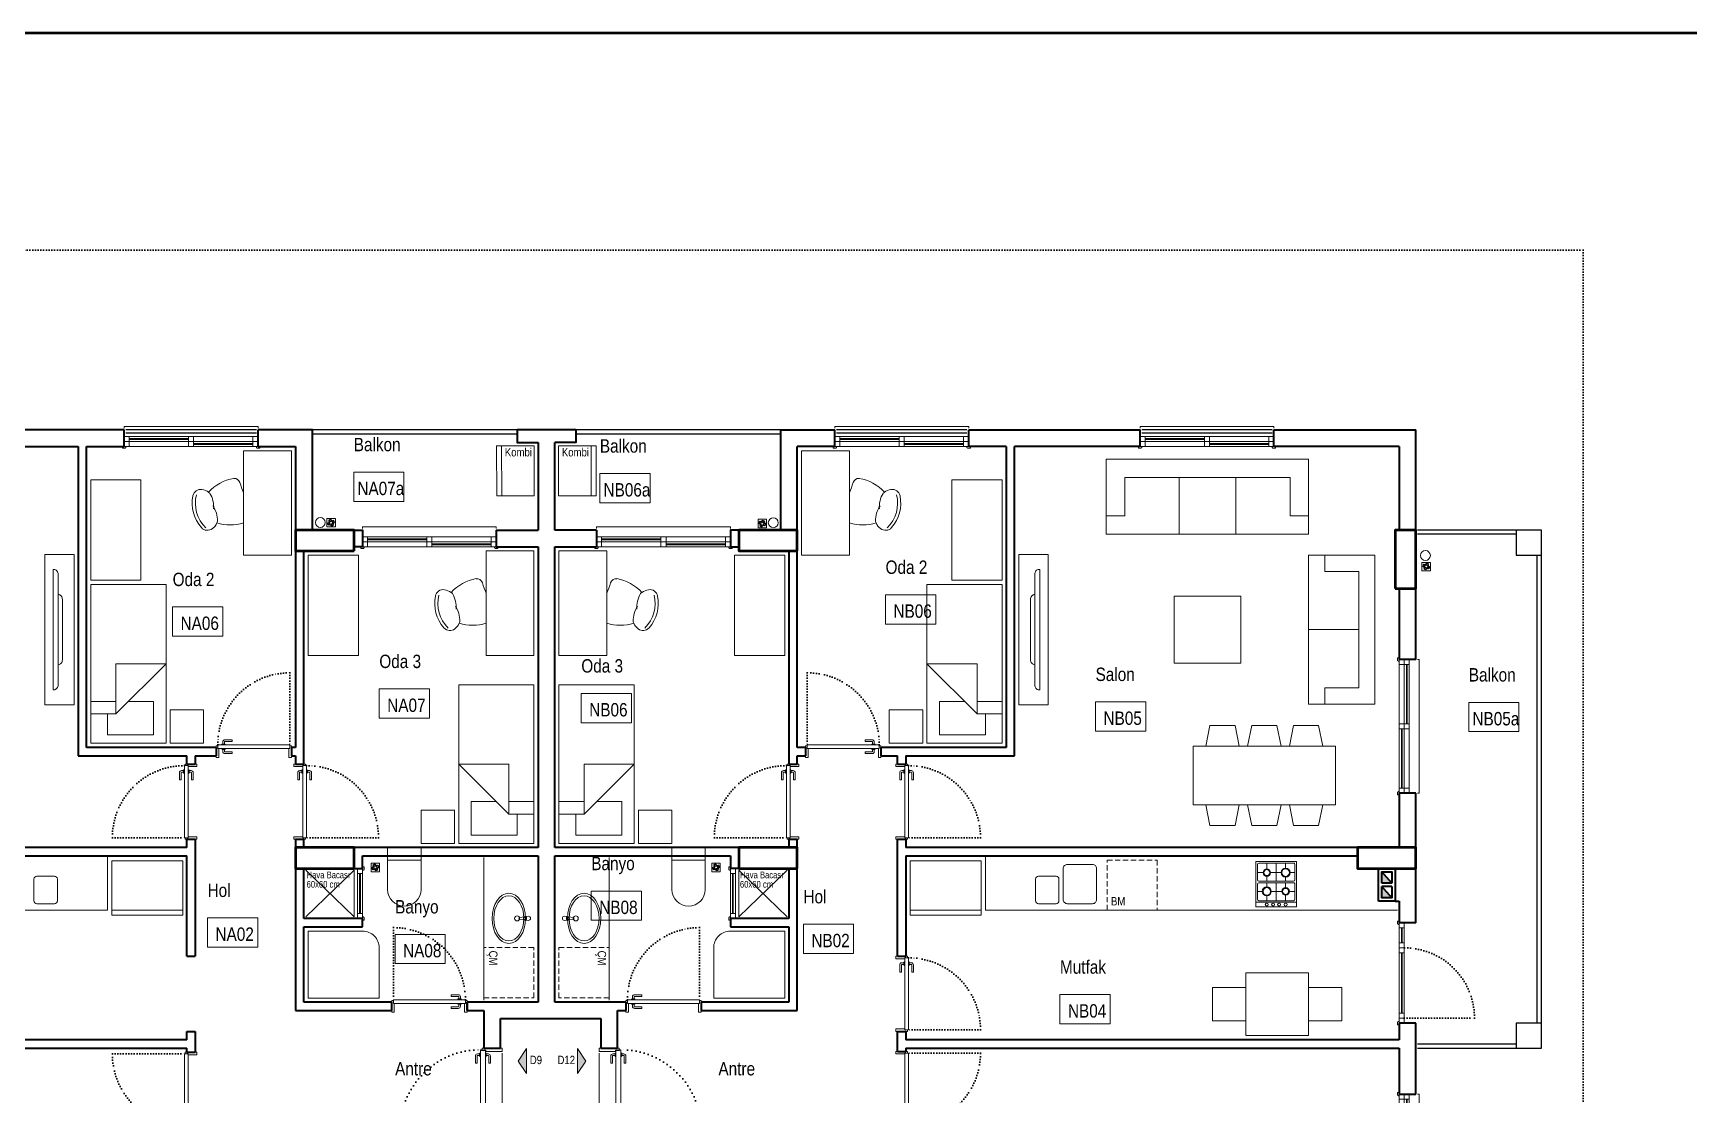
# Model space of a CAD drawing. Header units: millimetres. Extents: x 1811019 to 1873246, y -246515 to -243171.
# Drawn here: x 1865349 to 1867329, y -244777 to -243506 of the extents above; entities that cross this region are included whole.
import ezdxf
from ezdxf.enums import TextEntityAlignment as Align

# ---------------------------------------------------------------- set-up
doc = ezdxf.new("R2010")
doc.units = ezdxf.units.MM
for name, pattern in [('DOT', [0.25, 0, -0.25]), ('izdüşüm arka', [3.175, 0, -3.175]), ('izdüşüm ön', [9.525, 6.35, -3.175])]:
    doc.linetypes.add(name, pattern=pattern)
for name, color, linetype, lineweight in [('a_ba', 6, 'Continuous', 50), ('a_doğrama', 251, 'Continuous', 20), ('a_duvar', 251, 'Continuous', 35), ('a_görünüş', 32, 'Continuous', 25), ('a_görünüş_ince', 8, 'Continuous', 20), ('a_izdüşüm_arka', 251, 'izdüşüm arka', 30), ('a_izdüşüm_ön', 6, 'izdüşüm ön', 9), ('a_not_mahal', 253, 'Continuous', 5), ('a_not_misc', 144, 'Continuous', 5), ('a_not_text', 7, 'Continuous', 13), ('a_tefriş', 8, 'Continuous', 20), ('a_çerçeve_line', 7, 'Continuous', 50), ('m_yib', 65, 'Continuous', 20)]:
    doc.layers.add(name, color=color, linetype=linetype, lineweight=lineweight)
doc.styles.get("Standard").update_dxf_attribs({"font": 'ARIALN.TTF'})

# ---------------------------------------------------------------- blocks, each defined once
blk = doc.blocks.new('kombi')
at = {"layer": 'a_tefriş', "lineweight": 20}
for p, q in [((-4.8, 60), (40.2, 60)), ((-4.7, 0), (-4.8, 60)), ((1.3, 0), (1.2, 60)), ((40.2, 60), (40.3, 0)), ((69.2, 60), (69.2, 0)), ((114.2, 60), (69.2, 60)), ((108.2, 0), (108.2, 60)), ((114.2, 0), (114.2, 60)), ((40.3, 0), (-4.7, 0)), ((69.2, 0), (114.2, 0))]:
    blk.add_line(p, q, dxfattribs=at)
at = {"layer": 'a_not_mahal'}
for p in [(5, 47.3), (73.2, 47.3)]:
    blk.add_text('Kombi', height=10, dxfattribs=at).set_placement(p)
blk = doc.blocks.new('K2')
at = {"layer": 'a_doğrama', "color": 251, "linetype": 'Continuous'}
for p, q in [((-13, 88.1), (-13, 1.9)), ((-13, 88.1), (-8.5, 88.1)), ((-12, 90), (-12, 88.1)), ((-12, 90), (-10, 90)), ((-8.5, 88.1), (-8.5, 1.9)), ((-13, 1.9), (-8.5, 1.9)), ((-12, 0), (-12, 1.9)), ((-12, 0), (-10, 0))]:
    blk.add_line(p, q, dxfattribs=at)
at = {"layer": 'a_doğrama', "color": 251}
for points in [[(-14, 80.1), (-16.5, 80.1, 0.414214), (-17, 79.6), (-17, 71.1), (-19, 71.1), (-19, 79.6)], [(-13, 83.1), (-13.5, 83.1, 0.414214), (-14, 82.6), (-14, 79.6, 0.414214), (-13.5, 79.1), (-13, 79.1)], [(-8.5, 83.1), (-8, 83.1, -0.414214), (-7.5, 82.6), (-7.5, 79.6, -0.414214), (-8, 79.1), (-8.5, 79.1)], [(-7.5, 80.1), (-5, 80.1, -0.414214), (-4.5, 79.6), (-4.5, 71.1), (-2.5, 71.1), (-2.5, 79.6)]]:
    blk.add_lwpolyline(points, format="xyb", dxfattribs=at)
for points in [[(-16.5, 82.1), (-14, 82.1)], [(-5, 82.1), (-7.5, 82.1)]]:
    blk.add_lwpolyline(points, dxfattribs=at)
at = {"layer": 'a_doğrama', "color": 251, "linetype": 'Continuous'}
for points in [[(0, 90), (2, 90), (2, 87), (-8.5, 87)], [(0, 0), (2, 0), (2, 3), (-8.5, 3)]]:
    blk.add_lwpolyline(points, dxfattribs=at)
at = {"layer": 'a_doğrama', "color": 251}
for centre, start, end in [((-16.5, 79.6), 90, 180), ((-5, 79.6), 0, 90)]:
    blk.add_arc(centre, 2.5, start, end, dxfattribs=at)
at = {"layer": 'a_izdüşüm_arka', "color": 251}
blk.add_lwpolyline([(-99.2, 1.9), (-13, 1.9)], dxfattribs=at)
blk.add_arc((-13, 1.9), 86.2, 90, 180, dxfattribs=at)
blk = doc.blocks.new('klozet')
at = {"layer": 'a_tefriş'}
blk.add_line((20, 0), (-20, 0), dxfattribs=at)
for points in [[(-20, 0), (-20, -15), (20, -15), (20, 0)], [(-20, -50), (-20, -15)], [(20, -50), (20, -15)]]:
    blk.add_lwpolyline(points, dxfattribs=at)
blk.add_arc((0, -50), 20, 180, 360, dxfattribs=at)
blk = doc.blocks.new('K1')
at = {"layer": 'a_doğrama', "color": 251}
for points in [[(-17.5, -2.5), (-22, -2.5), (-22, 0), (2, 0), (2, -4), (-17.5, -4), (-17.5, -2.5)], [(-27.5, -93.1), (-25, -93.1)], [(-17.5, -97.5), (-22, -97.5), (-22, -100), (2, -100), (2, -96), (-17.5, -96), (-17.5, -97.5)], [(-14.5, -93.1), (-17, -93.1)]]:
    blk.add_lwpolyline(points, dxfattribs=at)
blk.add_lwpolyline([(-18, -14), (-18, -4), (-18, -3), (-22.5, -3), (-22.5, -2.5), (-22.5, -2), (-24, -2), (-24, -2.5), (-24, -12.5), (-24, -88), (-24, -97.5), (-24, -98), (-22.5, -98), (-22.5, -97.5), (-22.5, -97), (-18, -97), (-18, -96), (-18, -86.5)], close=True, dxfattribs=at)
for points in [[(-25, -91.1), (-27.5, -91.1, -0.414214), (-28, -90.6), (-28, -82.1), (-30, -82.1), (-30, -90.6)], [(-24, -94.1), (-24.5, -94.1, -0.414214), (-25, -93.6), (-25, -90.6, -0.414214), (-24.5, -90.1), (-24, -90.1)], [(-18, -94.1), (-17.5, -94.1, 0.414214), (-17, -93.6), (-17, -90.6, 0.414214), (-17.5, -90.1), (-18, -90.1)], [(-17, -91.1), (-14.5, -91.1, 0.414214), (-14, -90.6), (-14, -82.1), (-12, -82.1), (-12, -90.6)]]:
    blk.add_lwpolyline(points, format="xyb", dxfattribs=at)
for centre, start, end in [((-27.5, -90.6), 180, 270), ((-14.5, -90.6), 270, 0)]:
    blk.add_arc(centre, 2.5, start, end, dxfattribs=at)
at = {"layer": 'a_görünüş_ince', "color": 251}
blk.add_line((2, -6), (2, -94), dxfattribs=at)
at = {"layer": 'a_izdüşüm_arka', "color": 251, "linetype": 'DOT', "ltscale": 20}
blk.add_line((-24, -2), (-120, -2), dxfattribs=at)
blk.add_arc((-24, -2), 96, 180, 270, dxfattribs=at)
blk = doc.blocks.new('M1')
at = {"layer": 'a_doğrama', "linetype": 'Continuous'}
for p, q in [((-24, 6), (-30, 6)), ((-30, 0), (-30, 6)), ((-24, 0), (-30, 0)), ((-24, 0), (-24, 6)), ((30, 6), (24, 6)), ((24, 6), (24, 0)), ((30, 0), (30, 6)), ((30, 0), (24, 0))]:
    blk.add_line(p, q, dxfattribs=at)
at = {"layer": 'a_doğrama'}
for p, q in [((24, 3.5), (-24, 3.5)), ((24, 2.5), (-24, 2.5))]:
    blk.add_line(p, q, dxfattribs=at)
for points in [[(-28, -1), (-28, 0), (-32, 0), (-32, -2), (-29, -2)], [(28, -1), (28, 0), (32, 0), (32, -2), (29, -2)]]:
    blk.add_lwpolyline(points, close=True, dxfattribs=at)
at = {"layer": 'a_görünüş_ince'}
for p, q in [((24, 6), (-24, 6)), ((-24, 0), (24, 0))]:
    blk.add_line(p, q, dxfattribs=at)
blk = doc.blocks.new('160p')
at = {"layer": 'a_doğrama', "color": 251}
for points in [[(-6, -6), (-6, 0), (-12, 0), (-12, -6)], [(0, -6), (0, 0), (-6, 0), (-6, -6)], [(-6, -83), (-6, -77), (-12, -77), (-12, -83)], [(0, -83), (0, -77), (-6, -77), (-6, -83)], [(-6, -160), (-6, -154), (-12, -154), (-12, -160)], [(0, -160), (0, -154), (-6, -154), (-6, -160)]]:
    blk.add_lwpolyline(points, close=True, dxfattribs=at)
for points in [[(2, -1), (2, 2), (0, 2), (0, -2), (1, -2), (2, -1)], [(-9.5, -6), (-9.5, -77)], [(-8.5, -6), (-8.5, -77)], [(-3.5, -83), (-3.5, -154)], [(-2.5, -83), (-2.5, -154)], [(2, -159), (2, -162), (0, -162), (0, -158), (1, -158), (2, -159)]]:
    blk.add_lwpolyline(points, dxfattribs=at)
at = {"layer": 'a_görünüş_ince', "color": 251}
for points in [[(-22, -160), (-24, -160), (-24, 0), (-22, 0)], [(-12, -77), (-12, -6)], [(-6, -77), (-6, -6)], [(-6, -77), (-6, -6)], [(0, -77), (0, -6)], [(-12, -154), (-12, -83)], [(-6, -154), (-6, -83)], [(-6, -154), (-6, -83)], [(0, -154), (0, -83)]]:
    blk.add_lwpolyline(points, dxfattribs=at)
blk = doc.blocks.new('kapı_120_c_blok')
at = {"layer": 'a_doğrama', "color": 251}
for points in [[(-2, 119), (-2, 122), (0, 122), (0, 118), (-1, 118), (-2, 119)], [(2.5, 114), (2.5, 96)], [(3.5, 114), (3.5, 96)], [(2.5, 84), (2.5, 12)], [(3.5, 84), (3.5, 12)], [(-2, 1), (-2, -2), (0, -2), (0, 2), (-1, 2), (-2, 1)]]:
    blk.add_lwpolyline(points, dxfattribs=at)
for points in [[(0, 114), (6, 114), (6, 120), (0, 120)], [(0, 90), (6, 90), (6, 96), (0, 96)], [(0, 84), (6, 84), (6, 90), (0, 90)], [(0, 6), (6, 6), (6, 12), (0, 12)], [(0, 0), (6, 0), (6, 6), (0, 6)]]:
    blk.add_lwpolyline(points, close=True, dxfattribs=at)
at = {"layer": 'a_görünüş_ince', "color": 251}
for points in [[(0, 114), (0, 96)], [(6, 114), (6, 96)], [(0, 84), (0, 12)], [(6, 84), (6, 12)]]:
    blk.add_lwpolyline(points, dxfattribs=at)
at = {"layer": 'a_izdüşüm_arka', "color": 251}
blk.add_lwpolyline([(6, 6), (90, 6)], dxfattribs=at)
blk.add_arc((6, 6), 84, 0, 90, dxfattribs=at)
blk = doc.blocks.new('baca_şönt')
at = {"layer": 'a_duvar'}
h = blk.add_hatch(color=256, dxfattribs=at)
h.dxf.hatch_style = 1
h.paths.add_polyline_path([(21.5, -5), (21.5, -17), (35, -17)])
h.paths.add_polyline_path([(4, -5), (4, -17), (17.5, -17)])
for p, q in [((4, -5), (17.5, -17)), ((17.5, -5), (17.5, -17)), ((21.5, -5), (21.5, -17)), ((21.5, -5), (35, -17))]:
    blk.add_line(p, q, dxfattribs=at)
blk.add_lwpolyline([(0, -21), (39, -21), (39, -1), (0, -1)], close=True, dxfattribs=at)
for points in [[(17.5, -5), (4, -5), (4, -17), (17.5, -17)], [(21.5, -17), (35, -17), (35, -5), (21.5, -5)]]:
    blk.add_lwpolyline(points, dxfattribs=at)
blk = doc.blocks.new('A$C2A0A03CE')
at = {"layer": 'a_tefriş'}
for p, q in [((-54, -24.3), (-54, 24.3)), ((-54, 24.3), (0, 24.3)), ((-48.6, 24.3), (-48.6, -24.3)), ((-46.8, 20.7), (-46.8, -20.7)), ((-27, 22.5), (-45, 22.5)), ((-35.6, 22.5), (-35.6, 15.7)), ((-25.2, -20.7), (-25.2, 20.7)), ((-23.4, -20.7), (-23.4, 20.7)), ((-21.6, 22.5), (-3.6, 22.5)), ((-13.1, 22.5), (-13.1, 14.8)), ((-1.8, 20.7), (-1.8, -20.7)), ((0, -24.3), (0, 24.3)), ((-40, 11.2), (-46.8, 11.2)), ((-25.2, 0), (-46.8, 0)), ((-35.6, 6.8), (-35.6, -7.7)), ((-25.2, 11.2), (-31, 11.2)), ((-16.6, 11.2), (-23.4, 11.2)), ((-1.8, 0), (-23.4, 0)), ((-13.1, 7.7), (-13.1, -6.8)), ((-1.8, 11.2), (-9.4, 11.2)), ((-39.1, -11.3), (-46.8, -11.3)), ((-35.6, -14.9), (-35.6, -22.5)), ((-25.2, -11.3), (-31.9, -11.3)), ((-17.5, -11.3), (-23.4, -11.3)), ((-13.1, -15.7), (-13.1, -22.5)), ((-1.8, -11.3), (-8.5, -11.3)), ((-54, -24.3), (0, -24.3)), ((-45, -22.5), (-27, -22.5)), ((-3.6, -22.5), (-21.6, -22.5))]:
    blk.add_line(p, q, dxfattribs=at)
for centre, radius in [((-51.4, 11.2), 1.8), ((-51.4, 3.7), 1.8), ((-35.6, 11.2), 5.4), ((-35.6, 11.2), 4.5), ((-13.1, 11.2), 4.5), ((-13.1, 11.2), 3.6), ((-51.4, -3.5), 1.8), ((-51.4, -11.3), 1.8), ((-35.6, -11.3), 4.5), ((-35.6, -11.3), 3.6), ((-13.1, -11.3), 5.4), ((-13.1, -11.3), 4.5)]:
    blk.add_circle(centre, radius, dxfattribs=at)
for centre, start, end in [((-45, 20.7), 90, 180), ((-27, 20.7), 0, 90), ((-21.6, 20.7), 90, 180), ((-3.6, 20.7), 0, 90), ((-45, -20.7), 180, 270), ((-27, -20.7), 270, 0), ((-21.6, -20.7), 180, 270), ((-3.6, -20.7), 270, 0)]:
    blk.add_arc(centre, 1.8, start, end, dxfattribs=at)
blk = doc.blocks.new('tefirş_tv')
at = {"layer": 'a_tefriş'}
for points in [[(60, 4), (60, 5, 0.414214), (55, 10), (-55, 10, 0.414214), (-60, 5), (-60, 4)], [(35, 10), (35, 10, 0.414214), (30, 15), (-30, 15, 0.414214), (-35, 10), (-35, 10)]]:
    blk.add_lwpolyline(points, format="xyb", close=True, dxfattribs=at)
blk = doc.blocks.new('tefriş_koltuk_242x90')
at = {"layer": 'a_tefriş'}
for p, q in [((-34, -22), (-34, -90)), ((34, -22), (34, -90)), ((-99, -68), (-121, -68)), ((99, -68), (121, -68))]:
    blk.add_line(p, q, dxfattribs=at)
for points in [[(-121, -90), (-121, 0), (121, 0), (121, -90), (-121, -90)], [(-99, -68), (-99, -22), (99, -22), (99, -68)]]:
    blk.add_lwpolyline(points, dxfattribs=at)
blk = doc.blocks.new('tefriş_koltuk_202x90')
at = {"layer": 'a_tefriş'}
for p, q in [((0, -90), (0, -22)), ((-79, -68), (-101, -68)), ((79, -68), (101, -68))]:
    blk.add_line(p, q, dxfattribs=at)
for points in [[(101, -90), (101, 0), (-101, 0), (-101, -90), (101, -90)], [(79, -68), (79, -22), (-79, -22), (-79, -68)]]:
    blk.add_lwpolyline(points, dxfattribs=at)
blk = doc.blocks.new('tefriş_yatak tek')
at = {"layer": 'a_tefriş'}
for points in [[(0, -0.45), (-1.9, -0.45), (-1.9, 0.45), (0, 0.45)], [(-1.9, -0.5), (-1.5, -0.5), (-1.5, -0.9), (-1.9, -0.9)]]:
    blk.add_lwpolyline(points, close=True, dxfattribs=at)
for points in [[(-1.55, 0.45), (-1.55, 0.15), (-0.95, -0.45), (-0.95, 0.15), (-1.55, 0.15)], [(-1.4, 0.45), (-1.4, 0.15)], [(-1.4, 0), (-1.4, -0.3), (-1.8, -0.3), (-1.8, 0.25), (-1.55, 0.25)]]:
    blk.add_lwpolyline(points, dxfattribs=at)
blk = doc.blocks.new('tefriş_sandalye')
at = {"layer": 'a_tefriş'}
blk.add_line((0, -18), (0, 18), dxfattribs=at)
at = {"layer": 'a_tefriş', "extrusion": (0, 0, -1)}
for centre, major_axis, start_param, end_param in [((16, -34.3), (38.7, 38.7), 5.200723, 5.79406), ((48.7, 10.5), (13, -13), 2.7784, 3.245118), ((43.2, 17.3), (6.76, 6.76), 4.815914, 6.34704), ((16.9, -5.5), (28.8, 28.8), 6.26556, 7.321949), ((16.9, -5.5), (28.8, 28.8), 6.26556, 7.321949), ((17, -5.7), (31.4, -31.4), -1.506941, -0.587454), ((62.1, 15.1), (21.8, -21.8), 1.757107, 2.385975), ((62.1, 15.1), (21.8, -21.8), 1.757107, 2.385975), ((48.7, 10.5), (13, -13), 2.664537, 2.7784), ((48.7, 10.5), (13, -13), 2.664537, 2.7784), ((66.5, -1.2), (21.8, -21.8), 1.802816, 2.431683), ((66.5, -1.2), (21.8, -21.8), 1.802816, 2.431683), ((-154, -79.7), (117.3, -117.3), -1.166716, -1.087708), ((1.8, 18.5), (38.7, -38.7), -0.034473, 0.601946), ((52.6, -3.9), (13, -13), 1.410391, 1.524253), ((52.6, -3.9), (13, -13), 1.410391, 1.524253), ((52.6, -3.9), (13, 13), 2.514469, 2.981187), ((51.2, -12.6), (6.76, -6.76), -0.587454, 0.943672), ((11.1, -28.2), (4.99, -4.99), 0.687369, 2.053884)]:
    blk.add_ellipse(centre, major_axis=major_axis, ratio=1, start_param=start_param, end_param=end_param, dxfattribs=at)
blk = doc.blocks.new('tefriş_süzgeç')
at = {"layer": 'a_tefriş'}
for p, q in [((5, 0), (-5, 0)), ((-5, 0), (-5, -10)), ((5, -10), (5, 0)), ((-5, -10), (5, -10)), ((-3.6, -5.1), (-4.1, -5.1)), ((-2.6, -5.1), (-3.1, -5.1)), ((-2.5, -2.5), (-2.9, -2.2)), ((-2.6, -7.6), (-2.9, -7.9)), ((-2, -3.3), (-2.3, -3)), ((-1.9, -6.9), (-2.2, -7.2)), ((-1.6, -5.1), (-2.1, -5.1)), ((-1.2, -3.9), (-1.5, -3.6)), ((-1.2, -6.2), (-1.5, -6.5)), ((-0.2, -2.5), (-0.2, -2)), ((-0.1, -1.5), (-0.1, -1)), ((-0.1, -3), (-0.1, -3.5)), ((-0.1, -6.6), (-0.1, -7.1)), ((-0.1, -7.6), (-0.1, -8.1)), ((-0.1, -8.6), (-0.1, -9.1)), ((1, -4), (1.4, -3.6)), ((1.1, -6.2), (1.4, -6.5)), ((1.5, -5.1), (2, -5.1)), ((1.7, -3.3), (2.1, -2.9)), ((1.8, -6.9), (2.1, -7.2)), ((2.5, -2.5), (2.8, -2.2)), ((2.5, -5.1), (3, -5.1)), ((2.5, -7.5), (2.8, -7.9)), ((3.5, -5.1), (4, -5.1))]:
    blk.add_line(p, q, dxfattribs=at)
for centre, radius, start, end in [((-0.1, -5.1), 4.06, 134.2896, 180), ((-0.1, -5.1), 3.56, 134.2896, 180), ((-0.1, -5.1), 3.06, 180, 225), ((-0.1, -5.1), 4.06, 225, 270), ((-0.1, -5.1), 2.56, 180, 225), ((-0.1, -5.1), 3.56, 225, 270), ((-0.4, -4.4), 2.4, 84.5943, 143.2016), ((-0.1, -5.1), 2.06, 134.2896, 180), ((-0.1, -5), 2.44, 90.343, 138.1212), ((-0.1, -5.1), 1.56, 134.2896, 180), ((-0.1, -5.1), 2.06, 225, 270), ((-0.1, -5.1), 1.56, 225, 270), ((-0.1, -5.1), 4.06, 45, 90), ((-0.1, -5.1), 3.56, 45, 90), ((-0.1, -5.1), 2.06, 45, 90), ((-0.1, -5.1), 1.56, 45, 90), ((-0.1, -5.1), 2.56, 270, 315.7104), ((-0.1, -5.1), 3.06, 270, 315.7104), ((-0.1, -5.1), 1.56, 314.2896, 360), ((-0.1, -5.1), 2.06, 314.2896, 360), ((-0.1, -5.1), 2.56, 360, 45), ((-0.1, -5.1), 3.06, 360, 45), ((-0.1, -5.1), 3.56, 314.2896, 360), ((-0.1, -5.1), 4.06, 314.2896, 360)]:
    blk.add_arc(centre, radius, start, end, dxfattribs=at)

msp = doc.modelspace()

# ---------------------------------------------------------------- hatches: boundary and pattern name
at = {"layer": 'a_not_misc'}
h = msp.add_hatch(color=256, dxfattribs=at)
h.dxf.hatch_style = 1
h.paths.add_polyline_path([(1865938.7, -244721.7), (1865928.7, -244736.7), (1865938.7, -244751.7)])
h = msp.add_hatch(color=256, dxfattribs=at)
h.dxf.hatch_style = 1
h.paths.add_polyline_path([(1865999.7, -244721.7), (1866009.7, -244736.7), (1865999.7, -244751.7)])

# ---------------------------------------------------------------- linework, layer by layer
at = {"layer": 'a_ba', "color": 253}
for points in [[(1865732.7, -244126.3), (1865732.7, -244101.3), (1865662.7, -244101.3), (1865662.7, -244126.3)], [(1866262.7, -244126.3), (1866262.7, -244101.3), (1866192.7, -244101.3), (1866192.7, -244126.3)], [(1866977.7, -244171.3), (1867002.7, -244171.3), (1867002.7, -244101.3), (1866977.7, -244101.3)], [(1865732.7, -244506.3), (1865732.7, -244481.3), (1865662.7, -244481.3), (1865662.7, -244506.3)], [(1866262.7, -244506.3), (1866262.7, -244481.3), (1866192.7, -244481.3), (1866192.7, -244506.3)], [(1866932.7, -244481.3), (1866932.7, -244506.3), (1867002.7, -244506.3), (1867002.7, -244481.3)]]:
    msp.add_lwpolyline(points, close=True, dxfattribs=at)
at = {"layer": 'a_duvar'}
for p, q in [((1865457.7, -243981.3), (1865252.7, -243981.3)), ((1865682.7, -243981.3), (1865617.7, -243981.3)), ((1865682.7, -244101.3), (1865682.7, -243981.3)), ((1865997.7, -243981.3), (1865927.7, -243981.3)), ((1866242.7, -243981.3), (1866242.7, -244101.3)), ((1866242.7, -243981.3), (1866307.7, -243981.3)), ((1866467.7, -243981.3), (1866672.7, -243981.3)), ((1866832.7, -243981.3), (1867002.7, -243981.3)), ((1867002.7, -244101.3), (1867002.7, -243981.3)), ((1865252.7, -244001.3), (1865402.7, -244001.3)), ((1865402.7, -244001.3), (1865402.7, -244371.3)), ((1865412.7, -244361.3), (1865412.7, -244001.3)), ((1865412.7, -244001.3), (1865457.7, -244001.3)), ((1865617.7, -244001.3), (1865662.7, -244001.3)), ((1865662.7, -244001.3), (1865662.7, -244361.3)), ((1865952.7, -243996.3), (1865952.7, -244101.3)), ((1865972.7, -244101.3), (1865972.7, -243996.3)), ((1866262.7, -244361.3), (1866262.7, -244001.3)), ((1866307.7, -244001.3), (1866262.7, -244001.3)), ((1866512.7, -244001.3), (1866467.7, -244001.3)), ((1866512.7, -244001.3), (1866512.7, -244361.3)), ((1866672.7, -244001.3), (1866522.7, -244001.3)), ((1866522.7, -244371.3), (1866522.7, -244001.3)), ((1866982.7, -244001.3), (1866832.7, -244001.3)), ((1866982.7, -244001.3), (1866982.7, -244101.3)), ((1865682.7, -244101.3), (1865732.7, -244101.3)), ((1865902.7, -244101.3), (1865952.7, -244101.3)), ((1866022.7, -244101.3), (1865972.7, -244101.3)), ((1866242.7, -244101.3), (1866192.7, -244101.3)), ((1865902.7, -244121.3), (1865952.7, -244121.3)), ((1865952.7, -244121.3), (1865952.7, -244481.3)), ((1865972.7, -244121.3), (1866022.7, -244121.3)), ((1865972.7, -244481.3), (1865972.7, -244121.3)), ((1867002.7, -244256.3), (1867002.7, -244121.3)), ((1865672.7, -244381.3), (1865672.7, -244126.3)), ((1866252.7, -244126.3), (1866252.7, -244381.3)), ((1866982.7, -244171.3), (1866982.7, -244256.3)), ((1865567.7, -244361.3), (1865412.7, -244361.3)), ((1865662.7, -244361.3), (1865657.7, -244361.3)), ((1866272.7, -244361.3), (1866262.7, -244361.3)), ((1866512.7, -244361.3), (1866362.7, -244361.3)), ((1865402.7, -244371.3), (1865532.7, -244371.3)), ((1865532.7, -244381.3), (1865532.7, -244371.3)), ((1865542.7, -244371.3), (1865542.7, -244381.3)), ((1865542.7, -244371.3), (1865567.7, -244371.3)), ((1865657.7, -244371.3), (1865662.7, -244371.3)), ((1865662.7, -244371.3), (1865662.7, -244381.3)), ((1866262.7, -244381.3), (1866262.7, -244371.3)), ((1866262.7, -244371.3), (1866272.7, -244371.3)), ((1866362.7, -244371.3), (1866382.7, -244371.3)), ((1866382.7, -244381.3), (1866382.7, -244371.3)), ((1866392.7, -244371.3), (1866392.7, -244381.3)), ((1866392.7, -244371.3), (1866522.7, -244371.3)), ((1866982.7, -244416.3), (1866982.7, -244481.3)), ((1867002.7, -244571.3), (1867002.7, -244416.3)), ((1865532.7, -244481.3), (1864942.7, -244481.3)), ((1865532.7, -244481.3), (1865532.7, -244471.3)), ((1865542.7, -244471.3), (1865542.7, -244611.3)), ((1865662.7, -244471.3), (1865662.7, -244676.3)), ((1865672.7, -244481.3), (1865672.7, -244471.3)), ((1865952.7, -244481.3), (1865672.7, -244481.3)), ((1866252.7, -244481.3), (1865972.7, -244481.3)), ((1866252.7, -244471.3), (1866252.7, -244481.3)), ((1866262.7, -244676.3), (1866262.7, -244471.3)), ((1866382.7, -244611.3), (1866382.7, -244471.3)), ((1866392.7, -244471.3), (1866392.7, -244481.3)), ((1866982.7, -244481.3), (1866392.7, -244481.3)), ((1864992.7, -244491.3), (1865532.7, -244491.3)), ((1865532.7, -244611.3), (1865532.7, -244491.3)), ((1865732.7, -244491.3), (1865732.7, -244506.3)), ((1865742.7, -244506.3), (1865742.7, -244491.3)), ((1865742.7, -244491.3), (1865952.7, -244491.3)), ((1865952.7, -244491.3), (1865952.7, -244666.3)), ((1865972.7, -244491.3), (1866182.7, -244491.3)), ((1865972.7, -244666.3), (1865972.7, -244491.3)), ((1866182.7, -244491.3), (1866182.7, -244506.3)), ((1866192.7, -244506.3), (1866192.7, -244491.3)), ((1866392.7, -244491.3), (1866392.7, -244611.3)), ((1866392.7, -244491.3), (1866932.7, -244491.3)), ((1865672.7, -244566.3), (1865672.7, -244506.3)), ((1866252.7, -244506.3), (1866252.7, -244566.3)), ((1866982.7, -244545.3), (1866982.7, -244571.3)), ((1865742.7, -244566.3), (1865672.7, -244566.3)), ((1865672.7, -244666.3), (1865672.7, -244576.3)), ((1865672.7, -244576.3), (1865742.7, -244576.3)), ((1865742.7, -244576.3), (1865742.7, -244566.3)), ((1866252.7, -244566.3), (1866182.7, -244566.3)), ((1866182.7, -244566.3), (1866182.7, -244576.3)), ((1866182.7, -244576.3), (1866252.7, -244576.3)), ((1866252.7, -244576.3), (1866252.7, -244666.3)), ((1865662.7, -244676.3), (1865777.7, -244676.3)), ((1865777.7, -244666.3), (1865672.7, -244666.3)), ((1865777.7, -244666.3), (1865672.7, -244666.3)), ((1865777.7, -244676.3), (1865777.7, -244666.3)), ((1865867.7, -244666.3), (1865867.7, -244676.3)), ((1865867.7, -244676.3), (1865867.7, -244666.3)), ((1865952.7, -244666.3), (1865867.7, -244666.3)), ((1865867.7, -244676.3), (1865887.7, -244676.3)), ((1865887.7, -244676.3), (1865887.7, -244721.3)), ((1866057.7, -244666.3), (1865972.7, -244666.3)), ((1866047.7, -244676.3), (1866057.7, -244676.3)), ((1866047.7, -244721.3), (1866047.7, -244676.3)), ((1866057.7, -244666.3), (1866057.7, -244676.3)), ((1866252.7, -244666.3), (1866147.7, -244666.3)), ((1866147.7, -244666.3), (1866147.7, -244676.3)), ((1866252.7, -244666.3), (1866147.7, -244666.3)), ((1866147.7, -244676.3), (1866262.7, -244676.3)), ((1865907.7, -244686), (1866027.7, -244686)), ((1865907.7, -244721.3), (1865907.7, -244686)), ((1866027.7, -244686), (1866027.7, -244721.3)), ((1866982.7, -244691.3), (1866982.7, -244711.3)), ((1867002.7, -244776.3), (1867002.7, -244691.3)), ((1865532.7, -244711.3), (1864942.7, -244711.3)), ((1865532.7, -244711.3), (1865532.7, -244701.3)), ((1865542.7, -244701.3), (1865542.7, -244726.3)), ((1866382.7, -244725.3), (1866382.7, -244701.3)), ((1866392.7, -244701.3), (1866392.7, -244711.3)), ((1866982.7, -244711.3), (1866392.7, -244711.3)), ((1864942.7, -244721.3), (1865532.7, -244721.3)), ((1865532.7, -244726.3), (1865532.7, -244721.3)), ((1865887.7, -244721.3), (1865907.7, -244721.3)), ((1866027.7, -244721.3), (1866047.7, -244721.3)), ((1866392.7, -244721.3), (1866982.7, -244721.3)), ((1866392.7, -244721.3), (1866392.7, -244725.3)), ((1866982.7, -244721.3), (1866982.7, -244776.3))]:
    msp.add_line(p, q, dxfattribs=at)
for points in [[(1865457.7, -244001.3), (1865457.7, -243981.3)], [(1865617.7, -244001.3), (1865617.7, -243981.3)], [(1865927.7, -243981.3), (1865927.7, -243996.3), (1865952.7, -243996.3)], [(1865997.7, -243981.3), (1865997.7, -243996.3), (1865972.7, -243996.3)], [(1866307.7, -244001.3), (1866307.7, -243981.3)], [(1866467.7, -244001.3), (1866467.7, -243981.3)], [(1866672.7, -244001.3), (1866672.7, -243981.3)], [(1866832.7, -244001.3), (1866832.7, -243981.3)], [(1865732.7, -244101.3), (1865742.7, -244101.3), (1865742.7, -244121.3), (1865732.7, -244121.3)], [(1865902.7, -244101.3), (1865902.7, -244121.3)], [(1866022.7, -244101.3), (1866022.7, -244121.3)], [(1866192.7, -244101.3), (1866182.7, -244101.3), (1866182.7, -244121.3), (1866192.7, -244121.3)], [(1867002.7, -244256.3), (1866982.7, -244256.3)], [(1865567.7, -244361.3), (1865567.7, -244371.3)], [(1865657.7, -244361.3), (1865657.7, -244371.3)], [(1866272.7, -244361.3), (1866272.7, -244371.3)], [(1866362.7, -244361.3), (1866362.7, -244371.3)], [(1865532.7, -244381.3), (1865542.7, -244381.3)], [(1865662.7, -244381.3), (1865672.7, -244381.3)], [(1866252.7, -244381.3), (1866262.7, -244381.3)], [(1866382.7, -244381.3), (1866392.7, -244381.3)], [(1867002.7, -244416.3), (1866982.7, -244416.3)], [(1865532.7, -244471.3), (1865542.7, -244471.3)], [(1865662.7, -244471.3), (1865672.7, -244471.3)], [(1866252.7, -244471.3), (1866262.7, -244471.3)], [(1866382.7, -244471.3), (1866392.7, -244471.3)], [(1865732.7, -244506.3), (1865742.7, -244506.3)], [(1866192.7, -244506.3), (1866182.7, -244506.3)], [(1866977.7, -244545.3), (1866982.7, -244545.3)], [(1867002.7, -244571.3), (1866982.7, -244571.3)], [(1865532.7, -244611.3), (1865542.7, -244611.3)], [(1866382.7, -244611.3), (1866392.7, -244611.3)], [(1867002.7, -244691.3), (1866982.7, -244691.3)], [(1865532.7, -244701.3), (1865542.7, -244701.3)], [(1866382.7, -244701.3), (1866392.7, -244701.3)], [(1865532.7, -244726.3), (1865542.7, -244726.3)], [(1866382.7, -244725.3), (1866392.7, -244725.3)], [(1866982.7, -244776.3), (1867002.7, -244776.3)]]:
    msp.add_lwpolyline(points, dxfattribs=at)
at = {"layer": 'a_görünüş', "color": 251}
for points in [[(1865615.7, -243981.3), (1865459.7, -243981.3)], [(1865615.7, -243985.3), (1865459.7, -243985.3)], [(1865927.7, -243981.3), (1865682.7, -243981.3)], [(1865927.7, -243986.3), (1865682.7, -243986.3)], [(1866242.7, -243981.3), (1865997.7, -243981.3)], [(1866242.7, -243986.3), (1865997.7, -243986.3)], [(1866465.7, -243981.3), (1866309.7, -243981.3)], [(1866465.7, -243985.3), (1866309.7, -243985.3)], [(1866830.7, -243981.3), (1866674.7, -243981.3)], [(1866830.7, -243985.3), (1866674.7, -243985.3)], [(1867122.7, -244101.3), (1867004.7, -244101.3)], [(1867122.7, -244106.3), (1867004.7, -244106.3)], [(1867147.7, -244691.3), (1867147.7, -244131.3)], [(1867152.7, -244691.3), (1867152.7, -244131.3)], [(1867004.7, -244716.3), (1867122.7, -244716.3)], [(1867004.7, -244721.3), (1867122.7, -244721.3)]]:
    msp.add_lwpolyline(points, dxfattribs=at)
for points in [[(1867122.7, -244131.3), (1867152.7, -244131.3), (1867152.7, -244101.3), (1867122.7, -244101.3)], [(1867122.7, -244721.3), (1867152.7, -244721.3), (1867152.7, -244691.3), (1867122.7, -244691.3)]]:
    msp.add_lwpolyline(points, close=True, dxfattribs=at)
at = {"layer": 'a_görünüş_ince'}
for points in [[(1865732.7, -244508.3), (1865732.7, -244564.3)], [(1866192.7, -244508.3), (1866192.7, -244564.3)]]:
    msp.add_lwpolyline(points, dxfattribs=at)
at = {"layer": 'a_izdüşüm_arka'}
msp.add_lwpolyline([(1864722.7, -243766.3), (1867202.7, -243766.3), (1867202.7, -246216.3), (1864722.7, -246216.3)], close=True, dxfattribs=at)
at = {"layer": 'a_izdüşüm_ön', "color": 251}
for points in [[(1866633.2, -244556.3), (1866633.2, -244496.3), (1866693.2, -244496.3), (1866693.2, -244556.3)], [(1865947.7, -244661), (1865947.7, -244601), (1865887.7, -244601), (1865887.7, -244661)], [(1865977.7, -244661), (1865977.7, -244601), (1866037.7, -244601), (1866037.7, -244661)]]:
    msp.add_lwpolyline(points, close=True, dxfattribs=at)
at = {"layer": 'a_not_mahal'}
for points in [[(1865792.2, -244031.9), (1865732.2, -244031.9), (1865732.2, -244066.9), (1865792.2, -244066.9)], [(1866086.6, -244033.6), (1866026.6, -244033.6), (1866026.6, -244068.6), (1866086.6, -244068.6)], [(1866428.3, -244178.7), (1866368.3, -244178.7), (1866368.3, -244213.7), (1866428.3, -244213.7)], [(1865575.6, -244193.3), (1865515.6, -244193.3), (1865515.6, -244228.3), (1865575.6, -244228.3)], [(1865822.8, -244291.4), (1865762.8, -244291.4), (1865762.8, -244326.4), (1865822.8, -244326.4)], [(1866064.4, -244296.8), (1866004.4, -244296.8), (1866004.4, -244331.8), (1866064.4, -244331.8)], [(1866679.5, -244306.9), (1866619.5, -244306.9), (1866619.5, -244341.9), (1866679.5, -244341.9)], [(1867125.9, -244307.5), (1867065.9, -244307.5), (1867065.9, -244342.5), (1867125.9, -244342.5)], [(1866076.3, -244533.3), (1866016.3, -244533.3), (1866016.3, -244568.3), (1866076.3, -244568.3)], [(1865617.4, -244565.4), (1865557.4, -244565.4), (1865557.4, -244600.4), (1865617.4, -244600.4)], [(1866330.1, -244573), (1866270.1, -244573), (1866270.1, -244608), (1866330.1, -244608)], [(1865841.7, -244585.1), (1865781.7, -244585.1), (1865781.7, -244620.1), (1865841.7, -244620.1)], [(1866636.9, -244657.2), (1866576.9, -244657.2), (1866576.9, -244692.2), (1866636.9, -244692.2)]]:
    msp.add_lwpolyline(points, close=True, dxfattribs=at)
at = {"layer": 'a_not_misc'}
for points in [[(1865732.7, -244508.3), (1865674.8, -244564.3)], [(1865732.7, -244564.3), (1865674.8, -244508.3)], [(1866250.6, -244508.3), (1866192.7, -244564.3)], [(1866192.7, -244508.3), (1866250.6, -244564.3)]]:
    msp.add_lwpolyline(points, dxfattribs=at)
for points in [[(1865938.7, -244721.7), (1865928.7, -244736.7), (1865938.7, -244751.7), (1865938.7, -244721.7)], [(1865999.7, -244721.7), (1866009.7, -244736.7), (1865999.7, -244751.7), (1865999.7, -244721.7)]]:
    msp.add_lwpolyline(points, close=True, dxfattribs=at)
at = {"layer": 'a_tefriş'}
for p, q in [((1865887.7, -244664), (1865887.7, -244493.3)), ((1866037.7, -244664), (1866037.7, -244493.3)), ((1864944.7, -244556.3), (1865437.7, -244556.3)), ((1866487.7, -244556.3), (1866980.7, -244556.3)), ((1865930.8, -244564.9), (1865936.1, -244564.3)), ((1865936.1, -244567.8), (1865930.8, -244567.1)), ((1865937, -244563.9), (1865941.2, -244563.5)), ((1865941.2, -244568.5), (1865937, -244568.1)), ((1865938.7, -244564.7), (1865937.2, -244564.7)), ((1865937.2, -244567.4), (1865938.7, -244567.4)), ((1865938.7, -244567.4), (1865938.7, -244564.7)), ((1865988.4, -244563.9), (1865984.2, -244563.5)), ((1865984.2, -244568.5), (1865988.4, -244568.1)), ((1865986.7, -244564.7), (1865988.2, -244564.7)), ((1865986.7, -244567.4), (1865986.7, -244564.7)), ((1865988.2, -244567.4), (1865986.7, -244567.4)), ((1865994.7, -244564.9), (1865989.4, -244564.3)), ((1865989.4, -244567.8), (1865994.7, -244567.1))]:
    msp.add_line(p, q, dxfattribs=at)
for points in [[(1865600.4, -244006.3), (1865657.7, -244006.3), (1865657.7, -244131.3), (1865600.4, -244131.3)], [(1866325.1, -244006.3), (1866267.7, -244006.3), (1866267.7, -244131.3), (1866325.1, -244131.3)], [(1865417.7, -244161.3), (1865477.7, -244161.3), (1865477.7, -244041.3), (1865417.7, -244041.3)], [(1866507.7, -244161.3), (1866447.7, -244161.3), (1866447.7, -244041.3), (1866507.7, -244041.3)], [(1865362.7, -244130.4), (1865397.7, -244130.4), (1865397.7, -244310.4), (1865362.7, -244310.4)], [(1865737.7, -244251.3), (1865677.7, -244251.3), (1865677.7, -244131.3), (1865737.7, -244131.3)], [(1865890.4, -244126.3), (1865947.7, -244126.3), (1865947.7, -244251.3), (1865890.4, -244251.3)], [(1866035.1, -244126.3), (1865977.7, -244126.3), (1865977.7, -244251.3), (1866035.1, -244251.3)], [(1866187.7, -244251.3), (1866247.7, -244251.3), (1866247.7, -244131.3), (1866187.7, -244131.3)], [(1866562.7, -244130.4), (1866527.7, -244130.4), (1866527.7, -244310.4), (1866562.7, -244310.4)], [(1866793.3, -244180.4), (1866713.3, -244180.4), (1866713.3, -244260.4), (1866793.3, -244260.4)], [(1866906.3, -244360), (1866736.3, -244360), (1866736.3, -244430), (1866906.3, -244430)], [(1866874.2, -244706.3), (1866874.2, -244631.3), (1866799.2, -244631.3), (1866799.2, -244706.3)], [(1866799.2, -244688.8), (1866799.2, -244648.8), (1866759.2, -244648.8), (1866759.2, -244688.8)], [(1866914.2, -244688.8), (1866874.2, -244688.8), (1866874.2, -244648.8), (1866914.2, -244648.8)]]:
    msp.add_lwpolyline(points, close=True, dxfattribs=at)
for points in [[(1866751.3, -244360), (1866756.3, -244335), (1866786.3, -244335), (1866791.3, -244360)], [(1866801.3, -244360), (1866806.3, -244335), (1866836.3, -244335), (1866841.3, -244360)], [(1866851.3, -244360), (1866856.3, -244335), (1866886.3, -244335), (1866891.3, -244360)], [(1866751.3, -244430), (1866756.3, -244455), (1866786.3, -244455), (1866791.3, -244430)], [(1866801.3, -244430), (1866806.3, -244455), (1866836.3, -244455), (1866841.3, -244430)], [(1866851.3, -244430), (1866856.3, -244455), (1866886.3, -244455), (1866891.3, -244430)], [(1865437.7, -244556.3), (1865437.7, -244491.3)], [(1865527.7, -244497.3), (1865527.7, -244562.3), (1865442.7, -244562.3), (1865442.7, -244497.3), (1865527.7, -244497.3), (1865527.7, -244556.3), (1865442.7, -244556.3)], [(1866397.7, -244497.3), (1866397.7, -244562.3), (1866482.7, -244562.3), (1866482.7, -244497.3), (1866397.7, -244497.3), (1866397.7, -244556.3), (1866482.7, -244556.3)], [(1866487.7, -244556.3), (1866487.7, -244491.3)]]:
    msp.add_lwpolyline(points, dxfattribs=at)
for points in [[(1866580.7, -244506.4, -0.414214), (1866585.7, -244501.4), (1866615.7, -244501.4, -0.414214), (1866620.7, -244506.4), (1866620.7, -244543.4, -0.414214), (1866615.7, -244548.4), (1866585.7, -244548.4, -0.414214), (1866580.7, -244543.4), (1866580.7, -244506.4)], [(1865377.7, -244519, 0.414214), (1865374.2, -244515.5), (1865353.2, -244515.5, 0.414214), (1865349.7, -244519), (1865349.7, -244544.9, 0.414214), (1865353.2, -244548.4), (1865374.2, -244548.4, 0.414214), (1865377.7, -244544.9), (1865377.7, -244519)], [(1866547.7, -244519, -0.414214), (1866551.2, -244515.5), (1866572.2, -244515.5, -0.414214), (1866575.7, -244519), (1866575.7, -244544.9, -0.414214), (1866572.2, -244548.4), (1866551.2, -244548.4, -0.414214), (1866547.7, -244544.9), (1866547.7, -244519)]]:
    msp.add_lwpolyline(points, format="xyb", dxfattribs=at)
for points in [[(1865742.7, -244581.3), (1865677.7, -244581.3), (1865677.7, -244661.3), (1865762.7, -244661.3), (1865762.7, -244601.3, 0.414214)], [(1866182.7, -244581.3), (1866247.7, -244581.3), (1866247.7, -244661.3), (1866162.7, -244661.3), (1866162.7, -244601.3, -0.414214)]]:
    msp.add_lwpolyline(points, format="xyb", close=True, dxfattribs=at)
for centre in [(1865927.6, -244566), (1865927.6, -244566), (1865997.8, -244566), (1865997.8, -244566)]:
    msp.add_circle(centre, 3, dxfattribs=at)
for centre, radius, start, end in [((1865930.9, -244566), 1.12, 97.1389, 262.8611), ((1865937.2, -244566), 2.11, 122.771, 237.229), ((1865937.2, -244566), 1.36, 90, 270), ((1865937.2, -244566), 2.11, 95.1696, 122.771), ((1865937.2, -244566), 2.11, 237.229, 264.8304), ((1865941.2, -244566), 2.5, 270, 90), ((1865984.2, -244566), 2.5, 90, 270), ((1865988.2, -244566), 1.36, 270, 90), ((1865988.2, -244566), 2.11, 57.229, 84.8304), ((1865988.2, -244566), 2.11, 275.1696, 302.771), ((1865988.2, -244566), 2.11, 302.771, 57.229), ((1865994.5, -244566), 1.12, 277.1389, 82.8611)]:
    msp.add_arc(centre, radius, start, end, dxfattribs=at)
for major_axis in [(0, 30), (0, 27)]:
    msp.add_ellipse((1865917.7, -244566), major_axis=major_axis, ratio=0.666667, dxfattribs=at)
at = {"layer": 'a_tefriş', "extrusion": (0, 0, -1)}
for major_axis in [(0, 30), (0, 27)]:
    msp.add_ellipse((1866007.7, -244566), major_axis=major_axis, ratio=0.666667, dxfattribs=at)
at = {"layer": 'a_çerçeve_line'}
msp.add_lwpolyline([(1872123.9, -246506.5), (1872123.9, -243506.5), (1853005.4, -243506.5), (1853005.4, -246506.5)], close=True, dxfattribs=at)
at = {"layer": 'm_yib'}
for centre in [(1865692.2, -244092.2), (1866234, -244092.5), (1867014, -244131.7)]:
    msp.add_circle(centre, 5.92, dxfattribs=at)

# ---------------------------------------------------------------- block references
msp.add_blockref('kapı_120_c_blok', (1866982.7, -244691.3))
at = {"layer": 'a_doğrama', "xscale": -1, "rotation": 90}
msp.add_blockref('M1', (1865742.7, -244536.3), dxfattribs=at)
at = {"layer": 'a_doğrama', "rotation": 270}
msp.add_blockref('M1', (1866182.7, -244536.3), dxfattribs=at)
at = {"layer": 'a_duvar', "xscale": -1}
for name, p, rotation in [('160p', (1865457.7, -244001.3), 90), ('160p', (1866307.7, -244001.3), 90), ('160p', (1866672.7, -244001.3), 90), ('160p', (1865742.7, -244121.3), 90), ('160p', (1866022.7, -244121.3), 90), ('baca_şönt', (1866978.7, -244545.3), 270)]:
    msp.add_blockref(name, p, dxfattribs=dict(at, rotation=rotation))
at = {"layer": 'a_duvar'}
msp.add_blockref('kombi', (1865907.9, -244060.4), dxfattribs=at)
at = {"layer": 'a_duvar', "xscale": -1}
for p in [(1866982.7, -244256.3), (1866982.7, -244776.3)]:
    msp.add_blockref('160p', p, dxfattribs=at)
at = {"layer": 'a_izdüşüm_arka', "ltscale": 5, "xscale": -1}
for name, p, rotation in [('K2', (1865657.7, -244371.3), 90.00079631210939), ('K2', (1865662.7, -244471.3), 0.0007963121093723657), ('K2', (1866382.7, -244471.3), 0.0007963121093723657), ('K2', (1866147.7, -244676.3), 90.00079631210939), ('K2', (1866382.7, -244701.3), 0.0007963121093723657), ('K2', (1865542.7, -244726.3), 180.0007963121094), ('K1', (1865907.7, -244821.3), 180.0007963121094)]:
    msp.add_blockref(name, p, dxfattribs=dict(at, rotation=rotation))
at = {"layer": 'a_izdüşüm_arka', "ltscale": 5}
for name, p, rotation in [('K2', (1866272.7, -244371.3), 269.9992036878906), ('K2', (1865542.7, -244471.3), 359.9992036878907), ('K2', (1866262.7, -244471.3), 359.9992036878907), ('K2', (1865777.7, -244676.3), 269.9992036878906), ('K1', (1866027.7, -244821.3), 179.9992036878907), ('K2', (1866382.7, -244725.3), 179.9992036878906)]:
    msp.add_blockref(name, p, dxfattribs=dict(at, rotation=rotation))
at = {"layer": 'a_tefriş'}
msp.add_blockref('tefriş_koltuk_242x90', (1866753.3, -244016.3), dxfattribs=at)
for name, p, rotation in [('tefriş_sandalye', (1865600.4, -244074.7), 180), ('tefriş_süzgeç', (1866215.8, -244093.4), 90), ('tefriş_süzgeç', (1867014.9, -244149.9), 179.9999999999999), ('tefriş_sandalye', (1865890.4, -244194.7), 180)]:
    msp.add_blockref(name, p, dxfattribs=dict(at, rotation=rotation))
at = {"layer": 'a_tefriş', "xscale": -1}
for name, p, rotation in [('tefriş_sandalye', (1866325.1, -244074.7), 180), ('tefriş_süzgeç', (1865710.2, -244092.4), 270), ('tefriş_sandalye', (1866035.1, -244194.7), 180), ('tefriş_süzgeç', (1865753, -244505.1), 90), ('tefriş_süzgeç', (1866160.5, -244505.1), 90)]:
    msp.add_blockref(name, p, dxfattribs=dict(at, rotation=rotation))
at = {"layer": 'a_tefriş', "lineweight": -3, "extrusion": (-1.67633e-30, -2.24181e-16, -1), "xscale": 0.8823529411764788, "yscale": 0.8823529411764788, "zscale": -0.8823529411764706, "rotation": 90}
msp.add_blockref('tefriş_koltuk_202x90', (-1866953.7, -244220.4), dxfattribs=at)
at = {"layer": 'a_tefriş', "extrusion": (0, 0, -1)}
for p, xscale, rotation in [((-1865368.7, -244220.4), -1.2, 90.0000016677939), ((-1866556.7, -244220.4), 1.199999999999992, 269.9999983322061)]:
    msp.add_blockref('tefirş_tv', p, dxfattribs=dict(at, xscale=xscale, rotation=rotation))
at = {"layer": 'a_tefriş'}
for p, xscale, yscale, zscale, rotation in [((1865462.7, -244166.3), 100.0000000000011, 100.0000000000011, 100.0000000000011, 90), ((1866462.7, -244166.3), -100, 100, 100, 270), ((1865902.7, -244286.3), -100, 100, 100, 270), ((1866022.7, -244286.3), 100.0000000000011, 100.0000000000011, 100.0000000000011, 90)]:
    msp.add_blockref('tefriş_yatak tek', p, dxfattribs=dict(at, xscale=xscale, yscale=yscale, zscale=zscale, rotation=rotation))
at = {"layer": 'a_tefriş', "color": 113, "xscale": -1, "rotation": 359.9992036605381}
for p in [(1865792.7, -244481.3), (1866132.7, -244481.3)]:
    msp.add_blockref('klozet', p, dxfattribs=at)
at = {"layer": 'a_tefriş', "color": 113, "rotation": 90.0007963271045}
msp.add_blockref('A$C2A0A03CE', (1866835.5, -244498.1), dxfattribs=at)

# ---------------------------------------------------------------- texts
at = {"layer": 'a_not_mahal'}
for s, height, p in [('Balkon', 16, (1865732.2, -244006.9)), ('Balkon', 16, (1866026.6, -244008.6)), ('Oda 2', 16, (1866368.3, -244153.7)), ('Oda 2', 16, (1865515.6, -244168.3)), ('Oda 3', 16, (1865762.8, -244266.4)), ('Oda 3', 16, (1866004.4, -244271.8)), ('Salon', 16, (1866619.5, -244281.9)), ('Balkon', 16, (1867065.9, -244282.5)), ('Banyo', 16, (1866016.3, -244508.3)), ('Hol', 16, (1865557.4, -244540.4)), ('Hol', 16, (1866270.1, -244548)), ('BM', 10, (1866637.9, -244550.5)), ('Banyo', 16, (1865781.7, -244560.1)), ('Mutfak', 16, (1866576.9, -244632.2)), ('Antre', 16, (1865781.7, -244753.9)), ('Antre', 16, (1866168.4, -244753.9))]:
    msp.add_text(s, height=height, dxfattribs=at).set_placement(p)
for s, p in [('NA07a', (1865764.6, -244059.4)), ('NB06a', (1866059, -244061.1)), ('NA06', (1865548, -244220.8)), ('NB06', (1866400.7, -244206.2)), ('NA07', (1865795.2, -244318.9)), ('NB06', (1866036.8, -244324.3)), ('NB05', (1866651.9, -244334.4)), ('NB05a', (1867098.3, -244335)), ('NB08', (1866048.8, -244560.8)), ('NA02', (1865589.8, -244592.9)), ('NA08', (1865814.1, -244612.6)), ('NB02', (1866302.5, -244600.5)), ('NB04', (1866609.4, -244684.7))]:
    msp.add_text(s, height=16, rotation=360, dxfattribs=at).set_placement(p, align=Align.CENTER)
for p in [(1865894.1, -244604.6), (1866024, -244604.6)]:
    msp.add_text('ÇM', height=10, rotation=270, dxfattribs=at).set_placement(p)
at = {"layer": 'a_not_text'}
for s, height, p in [('60x60 cm', 8, (1865675.8, -244529.2)), ('Hava Bacası', 8, (1865675.8, -244518)), ('60x60 cm', 8, (1866194.1, -244529.2)), ('Hava Bacası', 8, (1866194.1, -244518)), ('D9', 10, (1865942.8, -244740.4)), ('D12', 10, (1865975.9, -244740.4))]:
    msp.add_text(s, height=height, dxfattribs=at).set_placement(p)

doc.saveas('drawing.dxf')
